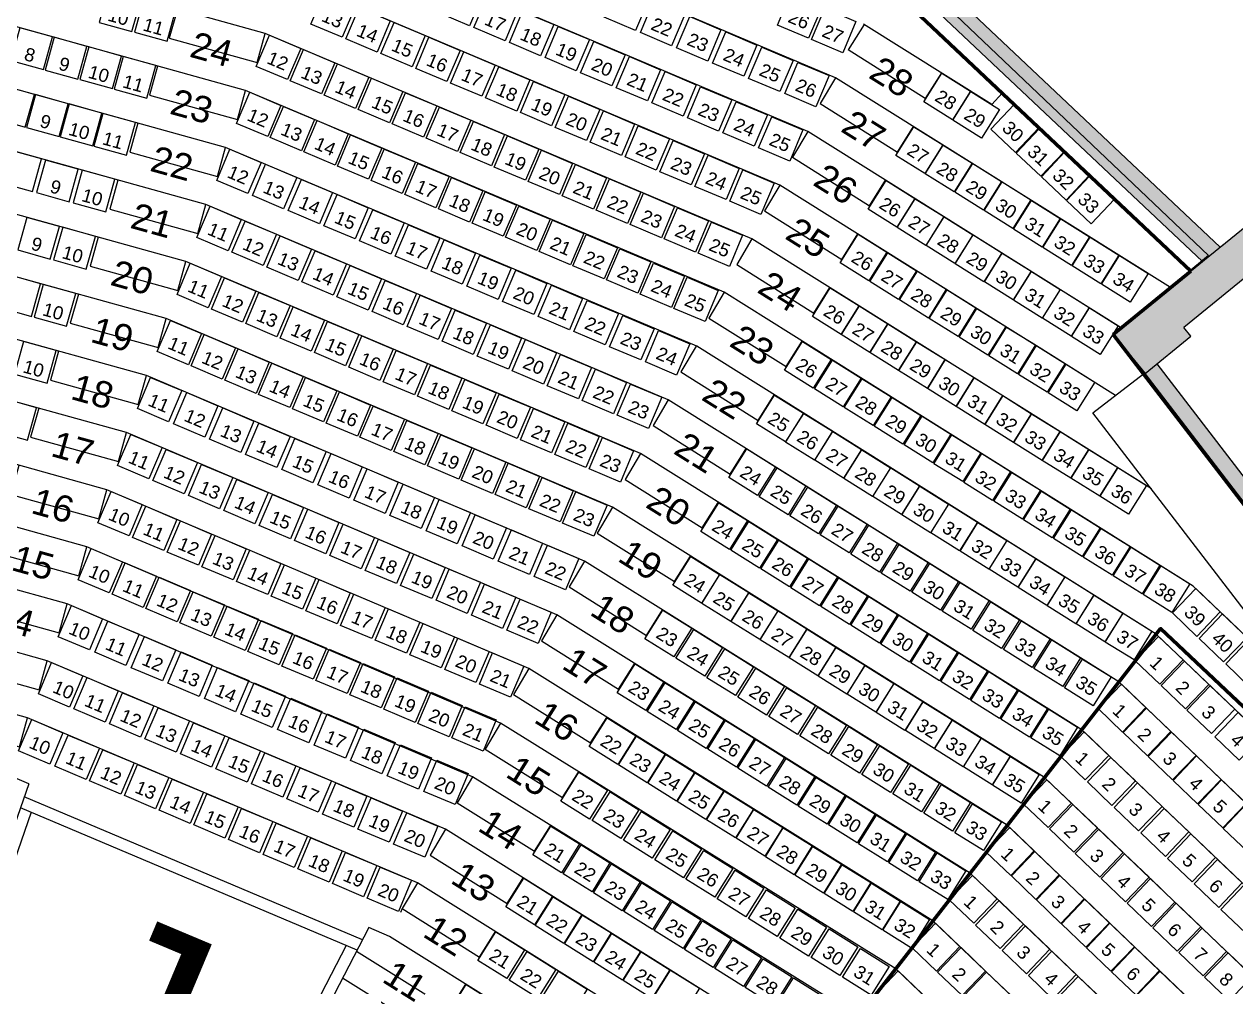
# Model space of a CAD drawing. Header units: millimetres. Extents: x 42980 to 202332, y 27411 to 140378.
# Drawn here: x 145506 to 161591, y 108719 to 121497 of the extents above; entities that cross this region are included whole.
import ezdxf
from ezdxf.enums import TextEntityAlignment as Align

# ---------------------------------------------------------------- set-up
doc = ezdxf.new("R2010")
doc.units = ezdxf.units.MM
doc.header["$LTSCALE"] = 100
for name, color, linetype in [('_insida yttervägg arena', 6, 'CONTINUOUS'), ('A-3312-EA-', 7, 'CONTINUOUS'), ('A-3312-FYLL', 7, 'CONTINUOUS'), ('J-RADER', 252, 'CONTINUOUS'), ('J-RADNUMMER', 4, 'CONTINUOUS'), ('J-STOLAR', 1, 'CONTINUOUS'), ('J-STOLNUMMER', 7, 'CONTINUOUS'), ('J-TRAPPA', 254, 'CONTINUOUS'), ('K-RADER', 252, 'CONTINUOUS'), ('K-STOLAR', 1, 'CONTINUOUS'), ('K-STOLNUMMER', 7, 'CONTINUOUS'), ('möblering', 42, 'CONTINUOUS'), ('SEKTIONS_NR', 4, 'CONTINUOUS')]:
    doc.layers.add(name, color=color, linetype=linetype)
doc.layers.add('SEKTIONER', color=4, linetype='CONTINUOUS', lineweight=70)
doc.styles.add('ARIAL', font='arial.ttf')

msp = doc.modelspace()

# ---------------------------------------------------------------- hatches: boundary and pattern name
at = {"layer": 'A-3312-FYLL'}
for points in [[(122476, 138109), (118753, 138109), (115030, 138109), (107673, 136974), (100547, 134829), (93532, 131615), (86845, 127542), (80332, 122511), (76121, 118537), (76356, 118346), (80476, 122234), (87015, 127294), (93673, 131350), (100653, 134548), (107739, 136681), (107925, 136709), (115053, 137809), (118753, 137809), (122453, 137809), (129766, 136681), (136852, 134548), (143833, 131350), (150490, 127294), (157029, 122234), (161149, 118346), (161384, 118537), (157173, 122511), (150660, 127542), (143974, 131615), (136958, 134829), (129833, 136974)], [(162836, 113638), (165733, 115730), (165342, 116272), (165255, 116209), (163074, 119051), (163157, 119119), (162735, 119637), (159964, 117380), (160386, 116862), (160995, 117358), (160901, 117473), (162455, 118738), (162548, 118623), (162911, 118919), (165084, 116086), (164705, 115812), (164792, 115692), (163188, 114533), (163101, 114654), (162444, 114180)]]:
    msp.add_hatch(color=256, dxfattribs=at).paths.add_polyline_path(points)
h = msp.add_hatch(color=256, dxfattribs=at)
h.paths.add_polyline_path([(161923, 115187), (161796, 115024), (160386, 116862), (160541, 116988)])
h.paths.add_polyline_path([(162606, 114297), (162444, 114180), (161796, 115024), (161923, 115187)])

# ---------------------------------------------------------------- linework, layer by layer
at = {"layer": '_insida yttervägg arena'}
msp.add_lwpolyline([(100713, 134688), (107536, 136866), (114969, 137946), (122660, 137968), (130050, 136761), (136915, 134716), (144135, 131341), (150884, 127311), (157147, 122310), (161230, 118426), (159973, 117384), (162841, 113601), (164196, 114618), (167369, 109271), (170127, 101958), (171790, 94652), (172663, 87507), (172607, 80521)], dxfattribs=at)
at = {"layer": 'A-3312-EA-'}
for p, q in [((157225, 122463), (161384, 118537)), ((161149, 118346), (157029, 122234)), ((161384, 118537), (162735, 119637)), ((162455, 118738), (160901, 117473)), ((159964, 117380), (161149, 118346)), ((160995, 117358), (160901, 117473)), ((159964, 117380), (160386, 116862)), ((160386, 116862), (160995, 117358)), ((160541, 116988), (162606, 114297)), ((162444, 114180), (160386, 116862))]:
    msp.add_line(p, q, dxfattribs=at)
at = {"layer": 'J-RADER'}
for p, q in [((156278, 120787), (149495, 123647)), ((148706, 121376), (142391, 123128)), ((155908, 120074), (149232, 122890)), ((148443, 120618), (142217, 122346)), ((155538, 119362), (148969, 122133)), ((156934, 122050), (160993, 118218)), ((148179, 119861), (142044, 121563)), ((158352, 120432), (156648, 121499)), ((155168, 118650), (148706, 121376)), ((147916, 119104), (141871, 120781)), ((160726, 118001), (156278, 120787)), ((154798, 117938), (148443, 120618)), ((158352, 120432), (158491, 120580)), ((147653, 118347), (141698, 119999)), ((160071, 117467), (155908, 120074)), ((154434, 117222), (148179, 119861)), ((159996, 116570), (155538, 119362)), ((147390, 117590), (141524, 119217)), ((154057, 116511), (147916, 119104)), ((160471, 115328), (155168, 118650)), ((161436, 118579), (159964, 117380)), ((147127, 116832), (141351, 118435)), ((153686, 115797), (147653, 118347)), ((161027, 114036), (154798, 117938)), ((146864, 116075), (141178, 117653)), ((153316, 115084), (147390, 117590)), ((160533, 113402), (154434, 117222)), ((146601, 115318), (141005, 116870)), ((152945, 114370), (147127, 116832)), ((159695, 116340), (160367, 116855)), ((160040, 112767), (154057, 116511)), ((161246, 114318), (159695, 116340)), ((146338, 114561), (140832, 116088)), ((152575, 113656), (146864, 116075)), ((159546, 112132), (153686, 115797)), ((146075, 113803), (140658, 115306)), ((152204, 112943), (146601, 115318)), ((159052, 111497), (153316, 115084)), ((151828, 112218), (146338, 114561)), ((145812, 113046), (140485, 114524)), ((158558, 110863), (152945, 114370)), ((145549, 112289), (140312, 113742)), ((151458, 111505), (146075, 113803)), ((158064, 110228), (152575, 113656)), ((151097, 110811), (145812, 113046)), ((157571, 109593), (152204, 112943)), ((150727, 110099), (145549, 112289)), ((157077, 108959), (151828, 112218)), ((145565, 111413), (145286, 111532)), ((156583, 108324), (151458, 111505)), ((156089, 107689), (151097, 110811)), ((155595, 107055), (150727, 110099)), ((150357, 109387), (150080, 109504)), ((155102, 106420), (150357, 109387)), ((154608, 105785), (149733, 108834))]:
    msp.add_line(p, q, dxfattribs=at)
at = {"layer": 'J-STOLAR'}
for points in [[(146502, 121520), (146936, 121400), (147056, 121833), (146622, 121954)], [(151417, 121477), (151003, 121652), (151178, 122067), (151593, 121892)], [(153622, 121413), (153207, 121589), (153383, 122003), (153797, 121828)], [(146969, 121390), (147403, 121270), (147523, 121704), (147090, 121824)], [(149728, 121323), (149313, 121499), (149489, 121913), (149903, 121738)], [(151890, 121277), (151475, 121453), (151651, 121867), (152065, 121692)], [(154101, 121211), (153686, 121386), (153862, 121800), (154276, 121625)], [(155920, 121310), (155506, 121485), (155681, 121899), (156096, 121724)], [(150191, 121127), (149777, 121303), (149952, 121717), (150366, 121542)], [(152362, 121077), (151948, 121253), (152123, 121667), (152538, 121492)], [(156372, 121119), (155957, 121294), (156133, 121708), (156547, 121533)], [(145327, 121016), (145760, 120896), (145880, 121329), (145447, 121450)], [(150654, 120931), (150240, 121107), (150415, 121521), (150830, 121346)], [(152835, 120878), (152420, 121053), (152596, 121467), (153010, 121292)], [(154580, 121008), (154165, 121183), (154341, 121598), (154755, 121423)], [(145784, 120889), (146218, 120769), (146338, 121202), (145905, 121323)], [(149001, 120762), (148587, 120937), (148762, 121352), (149177, 121176)], [(151118, 120736), (150703, 120911), (150878, 121325), (151293, 121150)], [(155059, 120806), (154644, 120981), (154820, 121395), (155234, 121220)], [(146242, 120762), (146676, 120642), (146796, 121075), (146362, 121196)], [(149453, 120571), (149038, 120746), (149214, 121161), (149628, 120986)], [(151581, 120540), (151166, 120715), (151342, 121129), (151756, 120954)], [(153307, 120678), (152893, 120853), (153068, 121268), (153483, 121092)], [(155538, 120603), (155123, 120778), (155298, 121193), (155713, 121017)], [(146700, 120635), (147133, 120515), (147254, 120948), (146820, 121069)], [(149904, 120380), (149490, 120556), (149665, 120970), (150079, 120795)], [(153780, 120478), (153365, 120653), (153541, 121068), (153955, 120892)], [(156017, 120400), (155602, 120576), (155777, 120990), (156192, 120815)], [(152044, 120344), (151630, 120519), (151805, 120933), (152219, 120758)], [(154252, 120278), (153838, 120453), (154013, 120868), (154428, 120693)], [(157831, 120227), (157449, 120466), (157688, 120847), (158070, 120609)], [(145086, 120253), (145519, 120132), (145640, 120566), (145206, 120686)], [(150355, 120189), (149941, 120365), (150116, 120779), (150531, 120604)], [(152507, 120148), (152093, 120323), (152268, 120737), (152683, 120562)], [(154725, 120078), (154310, 120254), (154486, 120668), (154900, 120493)], [(145534, 120128), (145968, 120008), (146088, 120442), (145654, 120562)], [(148738, 120005), (148324, 120180), (148499, 120595), (148914, 120419)], [(150807, 119999), (150392, 120174), (150567, 120588), (150982, 120413)], [(152971, 119952), (152556, 120127), (152731, 120541), (153146, 120366)], [(158217, 119986), (157835, 120224), (158074, 120606), (158455, 120367)], [(145982, 120004), (146416, 119884), (146536, 120317), (146102, 120438)], [(149185, 119816), (148771, 119991), (148946, 120406), (149360, 120230)], [(151258, 119808), (150843, 119983), (151019, 120397), (151433, 120222)], [(153434, 119756), (153019, 119931), (153195, 120346), (153609, 120170)], [(155197, 119878), (154783, 120054), (154958, 120468), (155373, 120293)], [(158668, 119794), (158341, 120103), (158650, 120430), (158977, 120121)], [(146430, 119880), (146864, 119759), (146984, 120193), (146550, 120313)], [(149632, 119627), (149217, 119802), (149393, 120217), (149807, 120041)], [(151709, 119617), (151295, 119792), (151470, 120207), (151884, 120031)], [(155670, 119679), (155255, 119854), (155431, 120268), (155845, 120093)], [(150078, 119438), (149664, 119613), (149839, 120028), (150254, 119852)], [(152160, 119426), (151746, 119601), (151921, 120016), (152336, 119840)], [(153897, 119560), (153483, 119735), (153658, 120150), (154072, 119974)], [(157461, 119515), (157079, 119754), (157318, 120135), (157700, 119896)], [(159003, 119478), (158675, 119787), (158984, 120114), (159311, 119805)], [(148475, 119248), (148061, 119423), (148236, 119837), (148651, 119662)], [(150525, 119249), (150111, 119424), (150286, 119839), (150700, 119664)], [(154360, 119364), (153946, 119539), (154121, 119954), (154536, 119778)], [(157851, 119271), (157469, 119510), (157708, 119891), (158090, 119652)], [(145182, 119396), (145616, 119275), (145736, 119709), (145303, 119829)], [(145669, 119261), (146103, 119140), (146223, 119574), (145789, 119694)], [(152612, 119235), (152197, 119410), (152373, 119825), (152787, 119649)], [(154824, 119168), (154409, 119343), (154584, 119758), (154999, 119582)], [(159337, 119162), (159010, 119471), (159319, 119799), (159646, 119490)], [(146156, 119126), (146589, 119005), (146710, 119439), (146276, 119559)], [(148950, 119047), (148535, 119222), (148710, 119637), (149125, 119461)], [(150972, 119060), (150557, 119235), (150733, 119650), (151147, 119475)], [(153063, 119044), (152649, 119219), (152824, 119634), (153238, 119459)], [(155287, 118972), (154872, 119147), (155048, 119562), (155462, 119386)], [(158241, 119027), (157859, 119266), (158098, 119647), (158480, 119408)], [(149424, 118846), (149009, 119022), (149185, 119436), (149599, 119261)], [(151418, 118871), (151004, 119047), (151179, 119461), (151594, 119286)], [(153514, 118853), (153100, 119029), (153275, 119443), (153690, 119268)], [(157091, 118803), (156710, 119041), (156948, 119423), (157330, 119184)], [(158631, 118783), (158249, 119022), (158488, 119403), (158870, 119164)], [(159672, 118847), (159344, 119156), (159653, 119483), (159981, 119174)], [(149898, 118646), (149484, 118821), (149659, 119235), (150074, 119060)], [(151865, 118682), (151451, 118858), (151626, 119272), (152040, 119097)], [(153966, 118662), (153551, 118838), (153726, 119252), (154141, 119077)], [(148212, 118490), (147798, 118666), (147973, 119080), (148388, 118905)], [(150373, 118445), (149958, 118620), (150133, 119035), (150548, 118860)], [(152312, 118493), (151897, 118669), (152073, 119083), (152487, 118908)], [(154417, 118472), (154002, 118647), (154178, 119061), (154592, 118886)], [(157477, 118561), (157095, 118800), (157334, 119181), (157715, 118943)], [(159021, 118539), (158639, 118778), (158878, 119159), (159260, 118920)], [(145419, 118500), (145852, 118379), (145973, 118813), (145539, 118933)], [(148677, 118294), (148263, 118469), (148438, 118883), (148853, 118708)], [(152759, 118304), (152344, 118480), (152519, 118894), (152934, 118719)], [(154868, 118281), (154454, 118456), (154629, 118870), (155044, 118695)], [(157863, 118320), (157481, 118559), (157720, 118940), (158101, 118701)], [(159411, 118295), (159029, 118534), (159268, 118915), (159650, 118676)], [(145896, 118367), (146329, 118247), (146450, 118681), (146016, 118801)], [(150847, 118244), (150432, 118420), (150608, 118834), (151022, 118659)], [(156721, 118090), (156340, 118329), (156578, 118710), (156960, 118472)], [(149142, 118097), (148728, 118272), (148903, 118687), (149318, 118511)], [(151321, 118044), (150907, 118219), (151082, 118634), (151497, 118458)], [(153205, 118116), (152791, 118291), (152966, 118705), (153381, 118530)], [(158248, 118079), (157867, 118317), (158105, 118699), (158487, 118460)], [(159801, 118051), (159419, 118290), (159658, 118671), (160039, 118433)], [(149608, 117900), (149193, 118075), (149368, 118490), (149783, 118315)], [(151796, 117843), (151381, 118019), (151556, 118433), (151971, 118258)], [(153652, 117927), (153237, 118102), (153413, 118516), (153827, 118341)], [(157115, 117844), (156734, 118082), (156973, 118464), (157354, 118225)], [(158634, 117837), (158253, 118076), (158491, 118457), (158873, 118219)], [(160191, 117807), (159809, 118046), (160048, 118427), (160429, 118189)], [(147949, 117733), (147535, 117908), (147710, 118323), (148125, 118148)], [(150073, 117703), (149658, 117879), (149834, 118293), (150248, 118118)], [(152270, 117643), (151855, 117818), (152031, 118232), (152445, 118057)], [(154099, 117738), (153684, 117913), (153859, 118327), (154274, 118152)], [(145168, 117739), (145602, 117619), (145722, 118052), (145289, 118173)], [(148405, 117540), (147991, 117716), (148166, 118130), (148580, 117955)], [(150538, 117507), (150123, 117682), (150299, 118096), (150713, 117921)], [(154545, 117549), (154131, 117724), (154306, 118138), (154721, 117963)], [(157510, 117597), (157128, 117836), (157367, 118217), (157748, 117979)], [(159020, 117596), (158638, 117835), (158877, 118216), (159258, 117977)], [(145636, 117609), (146069, 117489), (146190, 117923), (145756, 118043)], [(148861, 117347), (148447, 117523), (148622, 117937), (149036, 117762)], [(152744, 117442), (152330, 117617), (152505, 118032), (152919, 117856)], [(156351, 117378), (155970, 117617), (156208, 117998), (156590, 117760)], [(157904, 117350), (157522, 117589), (157761, 117971), (158142, 117732)], [(159405, 117355), (159024, 117593), (159263, 117975), (159644, 117736)], [(149317, 117155), (148902, 117330), (149078, 117744), (149492, 117569)], [(151003, 117310), (150588, 117485), (150764, 117900), (151178, 117724)], [(153218, 117241), (152804, 117417), (152979, 117831), (153394, 117656)], [(156733, 117139), (156351, 117378), (156590, 117760), (156971, 117521)], [(151468, 117113), (151054, 117289), (151229, 117703), (151643, 117528)], [(153693, 117041), (153278, 117216), (153454, 117631), (153868, 117455)], [(158298, 117104), (157917, 117342), (158155, 117724), (158537, 117485)], [(159791, 117113), (159410, 117352), (159648, 117733), (160030, 117495)], [(147686, 116976), (147272, 117151), (147447, 117566), (147861, 117390)], [(149773, 116962), (149358, 117137), (149534, 117552), (149948, 117376)], [(151933, 116917), (151519, 117092), (151694, 117506), (152108, 117331)], [(154167, 116840), (153753, 117015), (153928, 117430), (154342, 117255)], [(157114, 116901), (156733, 117139), (156971, 117521), (157353, 117282)], [(158692, 116857), (158311, 117096), (158549, 117477), (158931, 117239)], [(145376, 116851), (145809, 116731), (145930, 117165), (145496, 117285)], [(148135, 116786), (147720, 116961), (147896, 117376), (148310, 117201)], [(150229, 116769), (149814, 116944), (149990, 117359), (150404, 117183)], [(152398, 116720), (151984, 116895), (152159, 117310), (152574, 117134)], [(155981, 116666), (155600, 116904), (155839, 117286), (156220, 117047)], [(157496, 116662), (157114, 116901), (157353, 117282), (157734, 117044)], [(148583, 116596), (148169, 116772), (148344, 117186), (148759, 117011)], [(150685, 116576), (150270, 116751), (150445, 117166), (150860, 116991)], [(152863, 116523), (152449, 116698), (152624, 117113), (153039, 116938)], [(159086, 116611), (158705, 116849), (158944, 117231), (159325, 116992)], [(149032, 116407), (148617, 116582), (148793, 116996), (149207, 116821)], [(151141, 116383), (150726, 116559), (150901, 116973), (151316, 116798)], [(156378, 116418), (155997, 116656), (156235, 117038), (156617, 116799)], [(157877, 116423), (157496, 116662), (157734, 117044), (158116, 116805)], [(159481, 116364), (159099, 116603), (159338, 116984), (159719, 116745)], [(147423, 116219), (147009, 116394), (147184, 116808), (147598, 116633)], [(149480, 116217), (149066, 116392), (149241, 116807), (149656, 116631)], [(151596, 116190), (151182, 116366), (151357, 116780), (151772, 116605)], [(153328, 116326), (152914, 116502), (153089, 116916), (153504, 116741)], [(156775, 116169), (156393, 116408), (156632, 116789), (157014, 116551)], [(158259, 116185), (157877, 116423), (158116, 116805), (158497, 116566)], [(153794, 116130), (153379, 116305), (153554, 116719), (153969, 116544)], [(145116, 116093), (145549, 115973), (145670, 116406), (145236, 116527)], [(147902, 116016), (147488, 116191), (147663, 116606), (148077, 116431)], [(149929, 116027), (149514, 116203), (149690, 116617), (150104, 116442)], [(152052, 115998), (151638, 116173), (151813, 116587), (152228, 116412)], [(155611, 115953), (155229, 116191), (155468, 116573), (155850, 116334)], [(157172, 115921), (156790, 116160), (157029, 116541), (157410, 116303)], [(158640, 115946), (158259, 116185), (158497, 116566), (158879, 116327)], [(148381, 115813), (147967, 115989), (148142, 116403), (148556, 116228)], [(150377, 115838), (149963, 116013), (150138, 116427), (150553, 116252)], [(152508, 115805), (152094, 115980), (152269, 116395), (152683, 116219)], [(155997, 115711), (155615, 115950), (155854, 116331), (156235, 116093)], [(159022, 115707), (158640, 115946), (158879, 116327), (159260, 116089)], [(148860, 115611), (148445, 115786), (148621, 116201), (149035, 116025)], [(150826, 115648), (150411, 115823), (150587, 116238), (151001, 116062)], [(152964, 115612), (152550, 115787), (152725, 116202), (153139, 116026)], [(157568, 115673), (157187, 115912), (157426, 116293), (157807, 116054)], [(147160, 115461), (146746, 115637), (146921, 116051), (147335, 115876)], [(149339, 115408), (148924, 115584), (149100, 115998), (149514, 115823)], [(151274, 115458), (150860, 115633), (151035, 116048), (151450, 115873)], [(153420, 115419), (153006, 115594), (153181, 116009), (153595, 115834)], [(156382, 115470), (156001, 115709), (156240, 116090), (156621, 115851)], [(157965, 115425), (157584, 115663), (157822, 116045), (158204, 115806)], [(159403, 115469), (159022, 115707), (159260, 116089), (159642, 115850)], [(147630, 115263), (147215, 115438), (147391, 115852), (147805, 115677)], [(151723, 115268), (151308, 115444), (151484, 115858), (151898, 115683)], [(155240, 115239), (154859, 115478), (155098, 115859), (155479, 115620)], [(156768, 115229), (156387, 115467), (156625, 115849), (157007, 115610)], [(159785, 115230), (159403, 115469), (159642, 115850), (160023, 115611)], [(148099, 115064), (147685, 115239), (147860, 115654), (148275, 115478)], [(149818, 115206), (149403, 115381), (149579, 115796), (149993, 115620)], [(152171, 115079), (151757, 115254), (151932, 115669), (152347, 115493)], [(158362, 115176), (157980, 115415), (158219, 115797), (158601, 115558)], [(150297, 115003), (149882, 115179), (150057, 115593), (150472, 115418)], [(155646, 114985), (155264, 115224), (155503, 115606), (155884, 115367)], [(157154, 114987), (156772, 115226), (157011, 115607), (157393, 115369)], [(158759, 114928), (158377, 115167), (158616, 115548), (158997, 115310)], [(160166, 114991), (159785, 115230), (160023, 115611), (160405, 115373)], [(148569, 114865), (148155, 115041), (148330, 115455), (148744, 115280)], [(150776, 114801), (150361, 114976), (150536, 115390), (150951, 115215)], [(152620, 114889), (152206, 115064), (152381, 115479), (152795, 115304)], [(156051, 114732), (155669, 114971), (155908, 115352), (156290, 115113)], [(157540, 114746), (157158, 114985), (157397, 115366), (157778, 115127)], [(146897, 114704), (146483, 114879), (146658, 115294), (147072, 115119)], [(149039, 114667), (148624, 114842), (148800, 115256), (149214, 115081)], [(151255, 114598), (150840, 114773), (151015, 115188), (151430, 115013)], [(153069, 114699), (152654, 114875), (152829, 115289), (153244, 115114)], [(159155, 114680), (158774, 114919), (159013, 115300), (159394, 115061)], [(147358, 114509), (146943, 114685), (147118, 115099), (147533, 114924)], [(149509, 114468), (149094, 114643), (149269, 115058), (149684, 114882)], [(154870, 114525), (154488, 114764), (154727, 115145), (155108, 114907)], [(156456, 114478), (156075, 114717), (156313, 115099), (156695, 114860)], [(157925, 114505), (157544, 114743), (157783, 115125), (158164, 114886)], [(159552, 114432), (159171, 114670), (159409, 115052), (159791, 114813)], [(147818, 114315), (147404, 114490), (147579, 114904), (147993, 114729)], [(149978, 114269), (149564, 114445), (149739, 114859), (150154, 114684)], [(151733, 114396), (151319, 114571), (151494, 114985), (151909, 114810)], [(155268, 114276), (154887, 114515), (155125, 114896), (155507, 114658)], [(158311, 114263), (157930, 114502), (158168, 114883), (158550, 114645)], [(148279, 114120), (147864, 114295), (148039, 114710), (148454, 114534)], [(152212, 114193), (151798, 114368), (151973, 114783), (152388, 114607)], [(156861, 114225), (156480, 114463), (156718, 114845), (157100, 114606)], [(159949, 114184), (159567, 114422), (159806, 114804), (160188, 114565)], [(146634, 113947), (146220, 114122), (146395, 114537), (146809, 114361)], [(150448, 114071), (150034, 114246), (150209, 114660), (150623, 114485)], [(152691, 113990), (152277, 114166), (152452, 114580), (152867, 114405)], [(155667, 114027), (155285, 114265), (155524, 114647), (155905, 114408)], [(157267, 113971), (156885, 114210), (157124, 114591), (157505, 114353)], [(158697, 114022), (158315, 114261), (158554, 114642), (158935, 114403)], [(160346, 113935), (159964, 114174), (160203, 114556), (160584, 114317)], [(148739, 113925), (148325, 114100), (148500, 114515), (148914, 114339)], [(150918, 113872), (150503, 114047), (150679, 114462), (151093, 114286)], [(154499, 113812), (154118, 114050), (154356, 114432), (154738, 114193)], [(156065, 113777), (155684, 114016), (155922, 114398), (156304, 114159)], [(159083, 113781), (158701, 114019), (158940, 114401), (159321, 114162)], [(147085, 113756), (146671, 113931), (146846, 114346), (147261, 114170)], [(149200, 113730), (148785, 113906), (148960, 114320), (149375, 114145)], [(151387, 113673), (150973, 113849), (151148, 114263), (151563, 114088)], [(157672, 113718), (157290, 113956), (157529, 114338), (157910, 114099)], [(160742, 113687), (160361, 113926), (160600, 114307), (160981, 114069)], [(147537, 113565), (147122, 113740), (147297, 114155), (147712, 113980)], [(149660, 113535), (149246, 113711), (149421, 114125), (149835, 113950)], [(151857, 113475), (151443, 113650), (151618, 114064), (152032, 113889)], [(154885, 113570), (154503, 113809), (154742, 114191), (155124, 113952)], [(156464, 113528), (156082, 113767), (156321, 114148), (156702, 113910)], [(158077, 113464), (157695, 113703), (157934, 114084), (158316, 113846)], [(159468, 113539), (159087, 113778), (159325, 114159), (159707, 113921)], [(147988, 113374), (147573, 113550), (147749, 113964), (148163, 113789)], [(150121, 113341), (149706, 113516), (149881, 113930), (150296, 113755)], [(155271, 113329), (154889, 113568), (155128, 113949), (155509, 113711)], [(156862, 113279), (156481, 113518), (156719, 113899), (157101, 113660)], [(159854, 113298), (159473, 113537), (159711, 113918), (160093, 113679)], [(146371, 113190), (145956, 113365), (146132, 113779), (146546, 113604)], [(148439, 113183), (148025, 113359), (148200, 113773), (148614, 113598)], [(150581, 113146), (150167, 113321), (150342, 113736), (150756, 113560)], [(152327, 113276), (151912, 113451), (152088, 113866), (152502, 113690)], [(158482, 113211), (158101, 113449), (158339, 113831), (158721, 113592)], [(146856, 112984), (146442, 113160), (146617, 113574), (147032, 113399)], [(148890, 112993), (148476, 113168), (148651, 113582), (149066, 113407)], [(154129, 113098), (153747, 113337), (153986, 113718), (154367, 113480)], [(155656, 113088), (155275, 113326), (155514, 113708), (155895, 113469)], [(157260, 113030), (156879, 113268), (157118, 113650), (157499, 113411)], [(158887, 112957), (158506, 113196), (158745, 113577), (159126, 113339)], [(160240, 113057), (159858, 113295), (160097, 113677), (160478, 113438)], [(151042, 112951), (150627, 113126), (150802, 113541), (151217, 113366)], [(154540, 112841), (154158, 113080), (154397, 113461), (154778, 113222)], [(156042, 112846), (155661, 113085), (155899, 113467), (156281, 113228)], [(147342, 112779), (146927, 112954), (147103, 113369), (147517, 113194)], [(149342, 112802), (148927, 112977), (149103, 113391), (149517, 113216)], [(151502, 112756), (151088, 112932), (151263, 113346), (151677, 113171)], [(157659, 112780), (157277, 113019), (157516, 113401), (157898, 113162)], [(159293, 112704), (158911, 112942), (159150, 113324), (159531, 113085)], [(147827, 112574), (147413, 112749), (147588, 113164), (148002, 112988)], [(149793, 112611), (149379, 112786), (149554, 113200), (149968, 113025)], [(151963, 112562), (151548, 112737), (151723, 113151), (152138, 112976)], [(154951, 112584), (154569, 112822), (154808, 113204), (155190, 112965)], [(156428, 112605), (156046, 112844), (156285, 113225), (156667, 112987)], [(158057, 112531), (157676, 112770), (157915, 113151), (158296, 112913)], [(146108, 112432), (145693, 112608), (145869, 113022), (146283, 112847)], [(148312, 112368), (147898, 112544), (148073, 112958), (148488, 112783)], [(150244, 112420), (149830, 112595), (150005, 113010), (150420, 112834)], [(153758, 112385), (153377, 112623), (153615, 113005), (153997, 112766)], [(155362, 112326), (154981, 112565), (155219, 112947), (155601, 112708)], [(156814, 112364), (156432, 112602), (156671, 112984), (157052, 112745)], [(159698, 112450), (159316, 112689), (159555, 113070), (159937, 112832)], [(146579, 112233), (146165, 112408), (146340, 112823), (146755, 112647)], [(150696, 112229), (150281, 112404), (150456, 112819), (150871, 112643)], [(158456, 112282), (158074, 112520), (158313, 112902), (158694, 112663)], [(147051, 112034), (146637, 112209), (146812, 112623), (147226, 112448)], [(148798, 112163), (148383, 112338), (148559, 112753), (148973, 112578)], [(151147, 112038), (150732, 112213), (150908, 112628), (151322, 112453)], [(154159, 112134), (153778, 112372), (154016, 112754), (154398, 112515)], [(155773, 112069), (155392, 112308), (155630, 112689), (156012, 112451)], [(157199, 112122), (156818, 112361), (157056, 112743), (157438, 112504)], [(158854, 112033), (158473, 112271), (158711, 112653), (159093, 112414)], [(149283, 111958), (148869, 112133), (149044, 112548), (149458, 112372)], [(151598, 111847), (151184, 112023), (151359, 112437), (151773, 112262)], [(154560, 111883), (154179, 112121), (154417, 112503), (154799, 112264)], [(157585, 111881), (157204, 112120), (157442, 112501), (157824, 112263)], [(147523, 111834), (147108, 112009), (147283, 112424), (147698, 112249)], [(149769, 111753), (149354, 111928), (149529, 112342), (149944, 112167)], [(153387, 111671), (153006, 111910), (153245, 112291), (153626, 112052)], [(156184, 111812), (155803, 112051), (156042, 112432), (156423, 112193)], [(159253, 111783), (158871, 112022), (159110, 112403), (159491, 112165)], [(145845, 111675), (145430, 111850), (145606, 112265), (146020, 112090)], [(147994, 111635), (147580, 111810), (147755, 112224), (148169, 112049)], [(150254, 111547), (149839, 111723), (150015, 112137), (150429, 111962)], [(154961, 111632), (154580, 111871), (154818, 112252), (155200, 112013)], [(156596, 111555), (156214, 111793), (156453, 112175), (156834, 111936)], [(157971, 111640), (157589, 111878), (157828, 112260), (158209, 112021)], [(146328, 111471), (145914, 111646), (146089, 112061), (146503, 111885)], [(148466, 111435), (148051, 111610), (148226, 112025), (148641, 111850)], [(153777, 111427), (153396, 111666), (153635, 112047), (154016, 111808)], [(155362, 111381), (154981, 111620), (155219, 112001), (155601, 111763)], [(158357, 111398), (157975, 111637), (158214, 112019), (158595, 111780)], [(146789, 111276), (146374, 111451), (146549, 111866), (146964, 111690)], [(148937, 111236), (148523, 111411), (148698, 111825), (149113, 111650)], [(150739, 111342), (150325, 111517), (150500, 111932), (150915, 111756)], [(154167, 111183), (153786, 111422), (154025, 111803), (154406, 111564)], [(157007, 111297), (156625, 111536), (156864, 111918), (157245, 111679)], [(147249, 111081), (146835, 111257), (147010, 111671), (147424, 111496)], [(151225, 111137), (150810, 111312), (150985, 111726), (151400, 111551)], [(155763, 111130), (155381, 111369), (155620, 111750), (156002, 111512)], [(157418, 111040), (157036, 111279), (157275, 111660), (157657, 111422)], [(158742, 111157), (158361, 111396), (158599, 111777), (158981, 111539)], [(147710, 110886), (147295, 111062), (147470, 111476), (147885, 111301)], [(149409, 111036), (148994, 111212), (149170, 111626), (149584, 111451)], [(153011, 110946), (152630, 111185), (152868, 111567), (153250, 111328)], [(154557, 110939), (154176, 111178), (154415, 111559), (154796, 111320)], [(156164, 110879), (155782, 111118), (156021, 111499), (156403, 111261)], [(149880, 110837), (149466, 111012), (149641, 111427), (150056, 111251)], [(154947, 110695), (154566, 110934), (154805, 111315), (155186, 111077)], [(157829, 110783), (157448, 111022), (157686, 111403), (158068, 111164)], [(148170, 110692), (147756, 110867), (147931, 111281), (148345, 111106)], [(150352, 110637), (149937, 110813), (150113, 111227), (150527, 111052)], [(153427, 110687), (153045, 110925), (153284, 111307), (153665, 111068)], [(156565, 110628), (156183, 110867), (156422, 111249), (156804, 111010)], [(148631, 110497), (148216, 110672), (148391, 111087), (148806, 110911)], [(150823, 110438), (150409, 110613), (150584, 111028), (150999, 110852)], [(153842, 110427), (153461, 110665), (153699, 111047), (154081, 110808)], [(155337, 110451), (154956, 110690), (155194, 111071), (155576, 110833)], [(156966, 110378), (156584, 110616), (156823, 110998), (157205, 110759)], [(158240, 110526), (157859, 110764), (158097, 111146), (158479, 110907)], [(149091, 110302), (148677, 110477), (148852, 110892), (149266, 110717)], [(152641, 110233), (152259, 110472), (152498, 110853), (152879, 110615)], [(149552, 110107), (149137, 110283), (149312, 110697), (149727, 110522)], [(154257, 110167), (153876, 110406), (154115, 110787), (154496, 110548)], [(155727, 110207), (155346, 110446), (155584, 110827), (155966, 110589)], [(157367, 110127), (156985, 110365), (157224, 110747), (157606, 110508)], [(153044, 109981), (152662, 110220), (152901, 110601), (153282, 110363)], [(154673, 109907), (154291, 110146), (154530, 110527), (154912, 110288)], [(156117, 109963), (155736, 110202), (155974, 110583), (156356, 110345)], [(150012, 109913), (149598, 110088), (149773, 110502), (150187, 110327)], [(153446, 109729), (153065, 109968), (153303, 110350), (153685, 110111)], [(157768, 109876), (157386, 110114), (157625, 110496), (158007, 110257)], [(150473, 109718), (150058, 109893), (150233, 110308), (150648, 110132)], [(155088, 109647), (154707, 109886), (154945, 110267), (155327, 110029)], [(156507, 109719), (156126, 109958), (156364, 110339), (156746, 110101)], [(152280, 109539), (151899, 109778), (152137, 110159), (152519, 109920)], [(153849, 109477), (153467, 109716), (153706, 110098), (154088, 109859)], [(156897, 109475), (156516, 109714), (156754, 110095), (157136, 109857)], [(152670, 109295), (152289, 109534), (152527, 109915), (152909, 109677)], [(155504, 109387), (155122, 109626), (155361, 110007), (155742, 109769)], [(154252, 109226), (153870, 109464), (154109, 109846), (154490, 109607)], [(155919, 109127), (155538, 109366), (155776, 109747), (156158, 109509)], [(157287, 109231), (156906, 109470), (157144, 109851), (157526, 109613)], [(153060, 109051), (152679, 109290), (152917, 109671), (153299, 109433)], [(154654, 108974), (154273, 109212), (154511, 109594), (154893, 109355)], [(151911, 108827), (151529, 109066), (151768, 109447), (152149, 109208)], [(153450, 108807), (153069, 109046), (153307, 109427), (153689, 109189)], [(156334, 108867), (155953, 109106), (156192, 109488), (156573, 109249)], [(155057, 108722), (154675, 108960), (154914, 109342), (155296, 109103)], [(156750, 108608), (156368, 108846), (156607, 109228), (156989, 108989)], [(152326, 108567), (151944, 108806), (152183, 109187), (152565, 108949)], [(153840, 108563), (153459, 108802), (153697, 109183), (154079, 108945)], [(155460, 108470), (155078, 108708), (155317, 109090), (155698, 108851)], [(152741, 108307), (152360, 108546), (152599, 108927), (152980, 108689)], [(154230, 108319), (153849, 108558), (154087, 108939), (154469, 108701)], [(151517, 108131), (151135, 108369), (151374, 108751), (151755, 108512)], [(155862, 108218), (155481, 108456), (155719, 108838), (156101, 108599)]]:
    msp.add_lwpolyline(points, close=True, dxfattribs=at)
at = {"layer": 'J-TRAPPA'}
for p, q in [((156657, 121495), (156444, 121156)), ((157469, 120512), (156444, 121156)), ((157682, 120851), (157469, 120512)), ((157682, 120851), (157469, 120512)), ((145565, 111413), (144789, 109179)), ((145598, 111035), (144932, 109119)), ((150080, 109504), (148993, 107410)), ((149782, 109266), (148850, 107471))]:
    msp.add_line(p, q, dxfattribs=at)
for points in [[(147539, 121699), (147432, 121314), (148599, 120990), (148706, 121376)], [(147276, 120942), (147169, 120557), (148336, 120233), (148443, 120618)], [(156278, 120787), (156075, 120444), (157100, 119800), (157312, 120139)], [(147013, 120185), (146906, 119799), (148073, 119476), (148179, 119861)], [(155908, 120074), (155705, 119731), (156730, 119088), (156942, 119426)], [(146750, 119428), (146643, 119042), (147809, 118719), (147916, 119104)], [(155538, 119362), (155335, 119019), (156360, 118375), (156572, 118714)], [(146487, 118670), (146380, 118285), (147546, 117961), (147653, 118347)], [(155168, 118650), (154965, 118307), (155990, 117663), (156203, 118002)], [(146224, 117913), (146117, 117528), (147283, 117204), (147390, 117590)], [(154798, 117938), (154595, 117595), (155620, 116951), (155833, 117290)], [(145961, 117156), (145854, 116770), (147020, 116447), (147127, 116832)], [(154428, 117224), (154224, 116881), (155250, 116238), (155462, 116576)], [(154057, 116511), (153854, 116168), (154879, 115524), (155092, 115863)], [(145698, 116399), (145591, 116013), (146757, 115690), (146864, 116075)], [(153686, 115797), (153483, 115454), (154508, 114810), (154721, 115149)], [(145435, 115641), (145328, 115256), (146494, 114932), (146601, 115318)], [(153316, 115084), (153113, 114741), (154138, 114097), (154351, 114436)], [(145172, 114884), (145065, 114499), (146231, 114175), (146338, 114561)], [(152945, 114370), (152742, 114027), (153767, 113383), (153980, 113722)], [(144909, 114127), (144802, 113741), (145968, 113418), (146075, 113803)], [(152575, 113656), (152372, 113313), (153397, 112670), (153609, 113008)], [(144646, 113370), (144539, 112984), (145705, 112661), (145812, 113046)], [(152204, 112943), (152001, 112600), (153026, 111956), (153239, 112295)], [(144383, 112612), (144276, 112227), (145442, 111903), (145549, 112289)], [(151828, 112218), (151625, 111875), (152650, 111232), (152863, 111570)], [(151458, 111505), (151254, 111162), (152279, 110518), (152492, 110857)], [(149997, 109343), (145506, 111242)], [(149925, 109205), (145455, 111096)], [(151097, 110811), (150894, 110468), (151919, 109824), (152132, 110163)], [(150727, 110099), (150524, 109756), (151549, 109112), (151762, 109451)], [(149917, 109190), (151155, 108416), (151367, 108755)]]:
    msp.add_lwpolyline(points, dxfattribs=at)
at = {"layer": 'K-RADER'}
for p, q in [((159964, 117380), (162836, 113638)), ((161761, 113648), (161246, 114318)), ((166520, 108786), (161027, 114036)), ((165908, 108264), (160533, 113402)), ((165297, 107742), (160040, 112767)), ((164685, 107220), (159546, 112132)), ((164073, 106698), (159052, 111497)), ((163462, 106176), (158558, 110863)), ((162850, 105654), (158064, 110228)), ((162238, 105132), (157571, 109593)), ((161627, 104610), (157077, 108959))]:
    msp.add_line(p, q, dxfattribs=at)
at = {"layer": 'K-STOLAR'}
for points in [[(161074, 113370), (160749, 113681), (161060, 114006), (161385, 113695)], [(161429, 113031), (161103, 113342), (161414, 113668), (161740, 113357)], [(160581, 112735), (160255, 113046), (160566, 113371), (160892, 113060)], [(161783, 112693), (161458, 113004), (161769, 113329), (162094, 113018)], [(160924, 112407), (160599, 112718), (160910, 113043), (161235, 112732)], [(160087, 112100), (159762, 112411), (160072, 112737), (160398, 112426)], [(161267, 112079), (160942, 112390), (161253, 112715), (161578, 112404)], [(160419, 111783), (160094, 112094), (160405, 112419), (160730, 112108)], [(161637, 111725), (161311, 112036), (161622, 112361), (161947, 112050)], [(159593, 111466), (159268, 111777), (159579, 112102), (159904, 111791)], [(160752, 111465), (160427, 111776), (160738, 112101), (161063, 111790)], [(159947, 111127), (159622, 111438), (159933, 111763), (160258, 111453)], [(161084, 111147), (160759, 111458), (161070, 111783), (161395, 111472)], [(159098, 110832), (158773, 111143), (159084, 111468), (159409, 111157)], [(160301, 110789), (159976, 111100), (160287, 111425), (160612, 111114)], [(161417, 110829), (161092, 111140), (161403, 111465), (161728, 111154)], [(159442, 110504), (159116, 110814), (159427, 111140), (159753, 110829)], [(160656, 110450), (160330, 110761), (160641, 111086), (160967, 110775)], [(161749, 110511), (161424, 110822), (161735, 111147), (162060, 110837)], [(158604, 110197), (158279, 110508), (158590, 110833), (158915, 110522)], [(159785, 110175), (159460, 110486), (159771, 110812), (160096, 110501)], [(161010, 110112), (160685, 110422), (160996, 110748), (161321, 110437)], [(158937, 109879), (158612, 110190), (158922, 110516), (159248, 110205)], [(160128, 109847), (159803, 110158), (160114, 110483), (160439, 110172)], [(161364, 109773), (161039, 110084), (161350, 110409), (161675, 110098)], [(158112, 109562), (157786, 109873), (158097, 110198), (158423, 109887)], [(159269, 109561), (158944, 109872), (159255, 110198), (159580, 109887)], [(160472, 109519), (160147, 109830), (160457, 110155), (160783, 109844)], [(161718, 109434), (161393, 109745), (161704, 110071), (162029, 109760)], [(158462, 109227), (158137, 109538), (158448, 109863), (158773, 109552)], [(159602, 109244), (159277, 109555), (159588, 109880), (159913, 109569)], [(160815, 109191), (160490, 109502), (160801, 109827), (161126, 109516)], [(157618, 108927), (157293, 109238), (157604, 109563), (157929, 109252)], [(159934, 108926), (159609, 109237), (159920, 109562), (160245, 109251)], [(158813, 108892), (158488, 109202), (158799, 109528), (159124, 109217)], [(161159, 108862), (160833, 109173), (161144, 109499), (161469, 109188)], [(157958, 108602), (157632, 108913), (157943, 109239), (158269, 108928)], [(160267, 108608), (159942, 108919), (160253, 109244), (160578, 108933)], [(159163, 108556), (158838, 108867), (159149, 109193), (159474, 108882)], [(161502, 108534), (161177, 108845), (161488, 109170), (161813, 108860)], [(157122, 108294), (156797, 108604), (157108, 108930), (157433, 108619)], [(158297, 108278), (157972, 108588), (158283, 108914), (158608, 108603)], [(160599, 108290), (160274, 108601), (160585, 108926), (160910, 108615)], [(159514, 108221), (159189, 108532), (159500, 108857), (159825, 108547)]]:
    msp.add_lwpolyline(points, close=True, dxfattribs=at)
at = {"layer": 'möblering'}
msp.add_line((150524, 109756), (150503, 109705), dxfattribs=at)
at = {"layer": 'SEKTIONER'}
for p, q in [((160993, 118218), (159964, 117380)), ((159964, 117380), (162836, 113638))]:
    msp.add_line(p, q, dxfattribs=at)
for points in [[(160993, 118218), (156934, 122050), (150377, 127129), (143739, 131173), (136781, 134360), (129722, 136485), (129659, 136495)], [(148607, 98072), (160593, 113473), (161694, 112435), (162841, 113601)]]:
    msp.add_lwpolyline(points, dxfattribs=at)

# ---------------------------------------------------------------- texts
at = {"layer": 'J-RADNUMMER', "style": 'ARIAL'}
for s, rotation, p in [('24', 344.4842, (147685, 121069)), ('28', 327.9594, (156700, 120795)), ('23', 344.4842, (147422, 120312)), ('27', 327.9594, (156330, 120083)), ('22', 344.4842, (147159, 119554)), ('26', 327.9594, (155960, 119371)), ('21', 344.4842, (146896, 118797)), ('25', 327.9594, (155590, 118659)), ('20', 344.4842, (146632, 118040)), ('24', 327.9594, (155220, 117946)), ('19', 344.4842, (146369, 117283)), ('23', 327.9594, (154850, 117234)), ('18', 344.4842, (146106, 116525)), ('22', 327.9594, (154480, 116521)), ('17', 344.4842, (145843, 115768)), ('21', 327.9594, (154109, 115807)), ('20', 327.9594, (153739, 115094)), ('16', 344.4842, (145580, 115011)), ('15', 344.4842, (145317, 114254)), ('19', 327.9594, (153368, 114380)), ('18', 327.9594, (152998, 113666)), ('14', 344.4842, (145054, 113496)), ('17', 327.9594, (152627, 112953)), ('16', 327.9594, (152256, 112239)), ('15', 327.9594, (151880, 111515)), ('14', 327.9594, (151510, 110801)), ('13', 327.9594, (151149, 110107)), ('12', 327.9594, (150780, 109395)), ('11', 327.9594, (150240, 108793))]:
    msp.add_text(s, height=350, rotation=rotation, dxfattribs=at).set_placement(p)
at = {"layer": 'J-STOLNUMMER', "style": 'ARIAL'}
for s, p in [('10', (146719, 121460)), ('11', (147186, 121330)), ('8', (145543, 120956)), ('9', (146001, 120829)), ('10', (146459, 120702)), ('11', (146916, 120575)), ('9', (145751, 120068)), ('10', (146199, 119944)), ('11', (146647, 119819)), ('9', (145886, 119200)), ('10', (146372, 119065)), ('9', (145635, 118440)), ('10', (146112, 118307)), ('10', (145853, 117549)), ('10', (145593, 116791))]:
    msp.add_text(s, height=175, rotation=344.4938, dxfattribs=at).set_placement(p, align=Align.BOTTOM_CENTER)
for s, rotation, p in [('13', 337.0464, (149439, 121544)), ('17', 337.0464, (151601, 121498)), ('26', 337.0464, (155632, 121531)), ('14', 337.0464, (149903, 121348)), ('22', 337.0464, (153812, 121432)), ('27', 337.0464, (156083, 121340)), ('15', 337.0464, (150366, 121153)), ('18', 337.0464, (152074, 121299)), ('23', 337.0464, (154291, 121229)), ('19', 337.0464, (152546, 121099)), ('24', 337.0464, (154770, 121027)), ('12', 337.0464, (148713, 120983)), ('16', 337.0464, (150829, 120957)), ('20', 337.0464, (153019, 120899)), ('25', 337.0464, (155249, 120824)), ('13', 337.0464, (149164, 120792)), ('17', 337.0464, (151292, 120761)), ('21', 337.0464, (153491, 120699)), ('14', 337.0464, (149616, 120601)), ('18', 337.0464, (151756, 120565)), ('22', 337.0464, (153964, 120499)), ('26', 337.0464, (155728, 120621)), ('15', 337.0464, (150102, 120398)), ('19', 337.0464, (152219, 120369)), ('28', 327.9409, (157581, 120491)), ('12', 337.0464, (148450, 120226)), ('16', 337.0464, (150518, 120220)), ('20', 337.0464, (152682, 120173)), ('23', 337.0464, (154436, 120299)), ('29', 327.9409, (157967, 120250)), ('13', 337.0464, (148897, 120037)), ('17', 337.0464, (150969, 120029)), ('24', 337.0464, (154909, 120100)), ('30', 316.6256, (158475, 120102)), ('21', 337.0464, (153145, 119977)), ('25', 337.0464, (155381, 119900)), ('14', 337.0464, (149343, 119848)), ('18', 337.0464, (151421, 119838)), ('22', 337.0464, (153609, 119781)), ('27', 327.9409, (157211, 119779)), ('31', 316.6256, (158809, 119786)), ('15', 337.0464, (149790, 119659)), ('19', 337.0464, (151872, 119647)), ('23', 337.0464, (154072, 119585)), ('12', 337.0464, (148187, 119469)), ('16', 337.0464, (150237, 119470)), ('20', 337.0464, (152323, 119456)), ('24', 337.0464, (154535, 119389)), ('28', 327.9409, (157601, 119535)), ('32', 316.6256, (159144, 119470)), ('13', 337.0464, (148661, 119268)), ('17', 337.0464, (150683, 119281)), ('21', 337.0464, (152775, 119265)), ('29', 327.9409, (157991, 119291)), ('14', 337.0464, (149136, 119067)), ('18', 337.0464, (151130, 119092)), ('22', 337.0464, (153228, 119073)), ('25', 337.0464, (154998, 119193)), ('26', 327.9409, (156841, 119066)), ('33', 316.6256, (159478, 119154)), ('19', 337.0464, (151577, 118903)), ('30', 327.9409, (158381, 119047)), ('15', 337.0464, (149610, 118867)), ('23', 337.0464, (153677, 118883)), ('27', 327.9409, (157227, 118825)), ('31', 327.9409, (158771, 118803)), ('11', 337.0464, (147924, 118711)), ('16', 337.0464, (150084, 118666)), ('20', 337.0464, (152023, 118714)), ('24', 337.0464, (154128, 118693)), ('28', 327.9409, (157613, 118584)), ('12', 337.0464, (148389, 118515)), ('17', 337.0464, (150558, 118466)), ('21', 337.0464, (152470, 118525)), ('25', 337.0464, (154580, 118502)), ('32', 327.9409, (159161, 118559)), ('13', 337.0464, (148854, 118318)), ('18', 337.0464, (151033, 118265)), ('22', 337.0464, (152917, 118337)), ('26', 327.9409, (156471, 118354)), ('29', 327.9409, (157998, 118343)), ('33', 327.9409, (159551, 118315)), ('14', 337.0464, (149319, 118121)), ('23', 337.0464, (153363, 118148)), ('27', 327.9409, (156866, 118108)), ('30', 327.9409, (158384, 118101)), ('11', 337.0464, (147661, 117954)), ('19', 337.0464, (151507, 118064)), ('24', 337.0464, (153810, 117959)), ('34', 327.9409, (159941, 118071)), ('15', 337.0464, (149784, 117924)), ('20', 337.0464, (151981, 117864)), ('25', 337.0464, (154257, 117770)), ('28', 327.9409, (157260, 117861)), ('31', 327.9409, (158770, 117860)), ('12', 337.0464, (148117, 117761)), ('16', 337.0464, (150249, 117728)), ('21', 337.0464, (152456, 117663)), ('26', 327.9409, (156101, 117642)), ('32', 327.9409, (159156, 117619)), ('13', 337.0464, (148573, 117568)), ('17', 337.0464, (150730, 117526)), ('22', 337.0464, (152930, 117462)), ('29', 327.9409, (157654, 117614)), ('14', 337.0464, (149028, 117376)), ('18', 337.0464, (151180, 117334)), ('27', 327.9409, (156483, 117403)), ('30', 327.9409, (158048, 117368)), ('33', 327.9409, (159541, 117377)), ('11', 337.0464, (147398, 117197)), ('15', 337.0464, (149484, 117183)), ('19', 337.0464, (151645, 117138)), ('23', 337.0464, (153404, 117262)), ('28', 327.9409, (156864, 117165)), ('12', 337.0464, (147846, 117007)), ('16', 337.0464, (149940, 116990)), ('24', 337.0464, (153879, 117061)), ('31', 327.9409, (158442, 117121)), ('13', 337.0464, (148295, 116817)), ('20', 337.0464, (152110, 116941)), ('26', 327.9409, (155732, 116930)), ('29', 327.9409, (157246, 116926)), ('32', 327.9409, (158837, 116874)), ('17', 337.0464, (150413, 116791)), ('21', 337.0464, (152575, 116744)), ('27', 327.9409, (156128, 116681)), ('30', 327.9409, (157627, 116687)), ('14', 337.0464, (148743, 116628)), ('18', 337.0464, (150852, 116604)), ('22', 337.0464, (153040, 116547)), ('33', 327.9409, (159231, 116628)), ('11', 337.0464, (147135, 116440)), ('15', 337.0464, (149192, 116438)), ('19', 337.0464, (151308, 116412)), ('23', 337.0464, (153505, 116351)), ('28', 327.9409, (156525, 116433)), ('31', 327.9409, (158009, 116449)), ('12', 337.0464, (147614, 116237)), ('16', 337.0464, (149640, 116248)), ('20', 337.0464, (151764, 116219)), ('25', 327.9409, (155361, 116216)), ('29', 327.9409, (156922, 116185)), ('32', 327.9409, (158390, 116210)), ('13', 337.0464, (148093, 116035)), ('17', 337.0464, (150097, 116055)), ('21', 337.0464, (152220, 116026)), ('18', 337.0464, (150537, 115869)), ('22', 337.0464, (152676, 115833)), ('26', 327.9409, (155747, 115975)), ('30', 327.9409, (157319, 115937)), ('33', 327.9409, (158772, 115971)), ('11', 337.0464, (146872, 115682)), ('14', 337.0464, (148571, 115832)), ('19', 337.0464, (150986, 115679)), ('27', 327.9409, (156133, 115734)), ('31', 327.9409, (157715, 115689)), ('34', 327.9409, (159153, 115733)), ('15', 337.0464, (149050, 115629)), ('23', 337.0464, (153132, 115640)), ('12', 337.0464, (147341, 115484)), ('16', 337.0464, (149529, 115427)), ('20', 337.0464, (151434, 115490)), ('24', 327.9409, (154991, 115503)), ('28', 327.9409, (156518, 115492)), ('32', 327.9409, (158112, 115440)), ('35', 327.9409, (159535, 115494)), ('13', 337.0464, (147811, 115285)), ('17', 337.0464, (150008, 115224)), ('21', 337.0464, (151883, 115300)), ('25', 327.9409, (155396, 115249)), ('29', 327.9409, (156904, 115251)), ('36', 327.9409, (159916, 115255)), ('14', 337.0464, (148281, 115086)), ('22', 337.0464, (152332, 115110)), ('33', 327.9409, (158509, 115192)), ('10', 337.0464, (146609, 114925)), ('15', 337.0464, (148750, 114888)), ('18', 337.0464, (150487, 115022)), ('23', 337.0464, (152780, 114920)), ('26', 327.9409, (155801, 114996)), ('30', 327.9409, (157290, 115010)), ('34', 327.9409, (158906, 114944)), ('11', 337.0464, (147069, 114730)), ('19', 337.0464, (150966, 114819)), ('24', 327.9409, (154620, 114789)), ('27', 327.9409, (156206, 114742)), ('31', 327.9409, (157676, 114768)), ('16', 337.0464, (149220, 114689)), ('20', 337.0464, (151445, 114617)), ('35', 327.9409, (159302, 114696)), ('12', 337.0464, (147530, 114536)), ('17', 337.0464, (149690, 114490)), ('21', 337.0464, (151924, 114414)), ('25', 327.9409, (155018, 114540)), ('28', 327.9409, (156611, 114489)), ('32', 327.9409, (158061, 114527)), ('36', 327.9409, (159699, 114447)), ('13', 337.0464, (147990, 114341)), ('18', 337.0464, (150160, 114292)), ('26', 327.9409, (155417, 114291)), ('33', 327.9409, (158447, 114286)), ('10', 337.0464, (146346, 114168)), ('14', 337.0464, (148451, 114146)), ('19', 337.0464, (150629, 114093)), ('22', 337.0464, (152403, 114211)), ('29', 327.9409, (157017, 114235)), ('37', 327.9409, (160096, 114199)), ('11', 337.0464, (146797, 113977)), ('15', 337.0464, (148911, 113951)), ('24', 327.9409, (154249, 114076)), ('27', 327.9409, (155815, 114041)), ('30', 327.9409, (157422, 113982)), ('34', 327.9409, (158833, 114045)), ('38', 327.9409, (160493, 113951)), ('12', 337.0464, (147248, 113786)), ('16', 337.0464, (149372, 113757)), ('20', 337.0464, (151099, 113894)), ('25', 327.9409, (154635, 113834)), ('28', 327.9409, (156214, 113792)), ('35', 327.9409, (159218, 113803)), ('13', 337.0464, (147699, 113595)), ('21', 337.0464, (151569, 113696)), ('31', 327.9409, (157827, 113728)), ('39', 316.293, (160891, 113672)), ('17', 337.0464, (149832, 113562)), ('22', 337.0464, (152038, 113497)), ('26', 327.9409, (155021, 113593)), ('29', 327.9409, (156612, 113543)), ('32', 327.9409, (158232, 113475)), ('36', 327.9409, (159604, 113562)), ('10', 337.0464, (146082, 113411)), ('14', 337.0464, (148151, 113404)), ('18', 337.0464, (150293, 113367)), ('23', 327.9409, (153879, 113362)), ('27', 327.9409, (155407, 113352)), ('30', 327.9409, (157011, 113294)), ('37', 327.9409, (159990, 113321)), ('11', 337.0464, (146568, 113205)), ('15', 337.0464, (148602, 113214)), ('19', 337.0464, (150753, 113172)), ('33', 327.9409, (158638, 113221)), ('40', 316.293, (161256, 113324)), ('12', 337.0464, (147053, 113000)), ('16', 337.0464, (149053, 113023)), ('20', 337.0464, (151214, 112977)), ('24', 327.9409, (154290, 113105)), ('28', 327.9409, (155792, 113110)), ('31', 327.9409, (157409, 113044)), ('34', 327.9409, (159043, 112968)), ('13', 337.0464, (147539, 112795)), ('17', 337.0464, (149505, 112832)), ('21', 337.0464, (151674, 112783)), ('25', 327.9409, (154701, 112848)), ('29', 327.9409, (156178, 112869)), ('32', 327.9409, (157808, 112795)), ('10', 337.0464, (145868, 112633)), ('18', 337.0464, (149956, 112641)), ('23', 327.9409, (153508, 112648)), ('35', 327.9409, (159448, 112714)), ('14', 337.0464, (148024, 112590)), ('26', 327.9409, (155112, 112590)), ('30', 327.9409, (156564, 112628)), ('33', 327.9409, (158206, 112546)), ('11', 337.0464, (146291, 112454)), ('15', 337.0464, (148505, 112386)), ('19', 337.0464, (150407, 112450)), ('24', 327.9409, (153909, 112398)), ('27', 327.9409, (155523, 112333)), ('31', 327.9409, (156949, 112386)), ('12', 337.0464, (146763, 112255)), ('16', 337.0464, (148995, 112179)), ('20', 337.0464, (150858, 112259)), ('34', 327.9409, (158604, 112296)), ('13', 337.0464, (147234, 112055)), ('21', 337.0464, (151310, 112068)), ('25', 327.9409, (154310, 112147)), ('28', 327.9409, (155935, 112076)), ('32', 327.9409, (157335, 112145)), ('35', 327.9409, (159003, 112047)), ('10', 337.0464, (145556, 111896)), ('14', 337.0464, (147706, 111856)), ('17', 337.0464, (149480, 111974)), ('22', 327.9409, (153138, 111935)), ('26', 327.9409, (154711, 111896)), ('33', 327.9409, (157721, 111904)), ('11', 337.0464, (146040, 111692)), ('18', 337.0464, (149965, 111768)), ('23', 327.9409, (153528, 111691)), ('29', 327.9409, (156346, 111819)), ('12', 337.0464, (146500, 111497)), ('15', 337.0464, (148198, 111647)), ('19', 337.0464, (150451, 111563)), ('27', 327.9409, (155112, 111645)), ('30', 327.9409, (156757, 111561)), ('34', 327.9409, (158107, 111662)), ('16', 337.0464, (148649, 111457)), ('20', 337.0464, (150936, 111358)), ('24', 327.9409, (153918, 111447)), ('28', 327.9409, (155513, 111394)), ('35', 327.9409, (158492, 111421)), ('13', 337.0464, (146961, 111302)), ('17', 337.0464, (149120, 111257)), ('22', 327.9409, (152761, 111210)), ('25', 327.9409, (154308, 111203)), ('31', 327.9409, (157168, 111304)), ('14', 337.0464, (147421, 111108)), ('18', 337.0464, (149592, 111058)), ('29', 327.9409, (155914, 111143)), ('32', 327.9409, (157579, 111047)), ('15', 337.0464, (147882, 110913)), ('19', 337.0464, (150063, 110858)), ('23', 327.9409, (153177, 110951)), ('26', 327.9409, (154698, 110959)), ('30', 327.9409, (156315, 110892)), ('16', 337.0464, (148342, 110718)), ('27', 327.9409, (155087, 110715)), ('33', 327.9409, (157990, 110790)), ('20', 337.0464, (150535, 110659)), ('24', 327.9409, (153592, 110691)), ('31', 327.9409, (156716, 110641)), ('17', 337.0464, (148803, 110523)), ('21', 327.9409, (152391, 110497)), ('25', 327.9409, (154008, 110431)), ('28', 327.9409, (155477, 110471)), ('32', 327.9409, (157117, 110391)), ('18', 337.0464, (149263, 110328)), ('22', 327.9409, (152794, 110245)), ('29', 327.9409, (155867, 110227)), ('19', 337.0464, (149724, 110134)), ('26', 327.9409, (154423, 110171)), ('33', 327.9409, (157518, 110140)), ('20', 337.0464, (150184, 109939)), ('23', 327.9409, (153196, 109993)), ('27', 327.9409, (154838, 109911)), ('30', 327.9409, (156257, 109983)), ('21', 327.9409, (152030, 109803)), ('24', 327.9409, (153599, 109741)), ('31', 327.9409, (156647, 109739)), ('28', 327.9409, (155254, 109651)), ('22', 327.9409, (152420, 109559)), ('25', 327.9409, (154002, 109489)), ('32', 327.9409, (157037, 109495)), ('23', 327.9409, (152810, 109315)), ('29', 327.9409, (155669, 109391)), ('26', 327.9409, (154404, 109237)), ('30', 327.9409, (156085, 109131)), ('21', 327.9409, (151661, 109091)), ('24', 327.9409, (153200, 109071)), ('27', 327.9409, (154807, 108986)), ('22', 327.9409, (152076, 108831)), ('25', 327.9409, (153590, 108827)), ('31', 327.9409, (156500, 108871)), ('28', 327.9409, (155210, 108734))]:
    msp.add_text(s, height=175, rotation=rotation, dxfattribs=at).set_placement(p)
at = {"layer": 'K-STOLNUMMER', "style": 'ARIAL'}
for s, p in [('1', (160434, 113001)), ('2', (160778, 112673)), ('1', (159940, 112367)), ('3', (161121, 112345)), ('2', (160273, 112049)), ('4', (161505, 111976)), ('1', (159447, 111732)), ('3', (160606, 111731)), ('2', (159801, 111393)), ('4', (160953, 111399)), ('1', (158952, 111098)), ('3', (160155, 111055)), ('5', (161271, 111095)), ('2', (159295, 110770)), ('4', (160524, 110702)), ('1', (158458, 110463)), ('3', (159639, 110441)), ('5', (160864, 110378)), ('2', (158790, 110145)), ('4', (159997, 110099)), ('6', (161218, 110039)), ('1', (157965, 109828)), ('3', (159123, 109828)), ('5', (160325, 109785)), ('2', (158316, 109493)), ('4', (159470, 109495)), ('6', (160669, 109457)), ('1', (157472, 109193)), ('3', (158666, 109158)), ('5', (159788, 109192)), ('7', (161012, 109129)), ('2', (157811, 108868)), ('6', (160121, 108874)), ('8', (161356, 108800)), ('4', (159032, 108808))]:
    msp.add_text(s, height=175, rotation=316.293, dxfattribs=at).set_placement(p)
at = {"layer": 'SEKTIONS_NR', "style": 'ARIAL'}
msp.add_text('J', height=2500, rotation=337.1908, dxfattribs=at).set_placement((145656, 107554))

doc.saveas('drawing.dxf')
